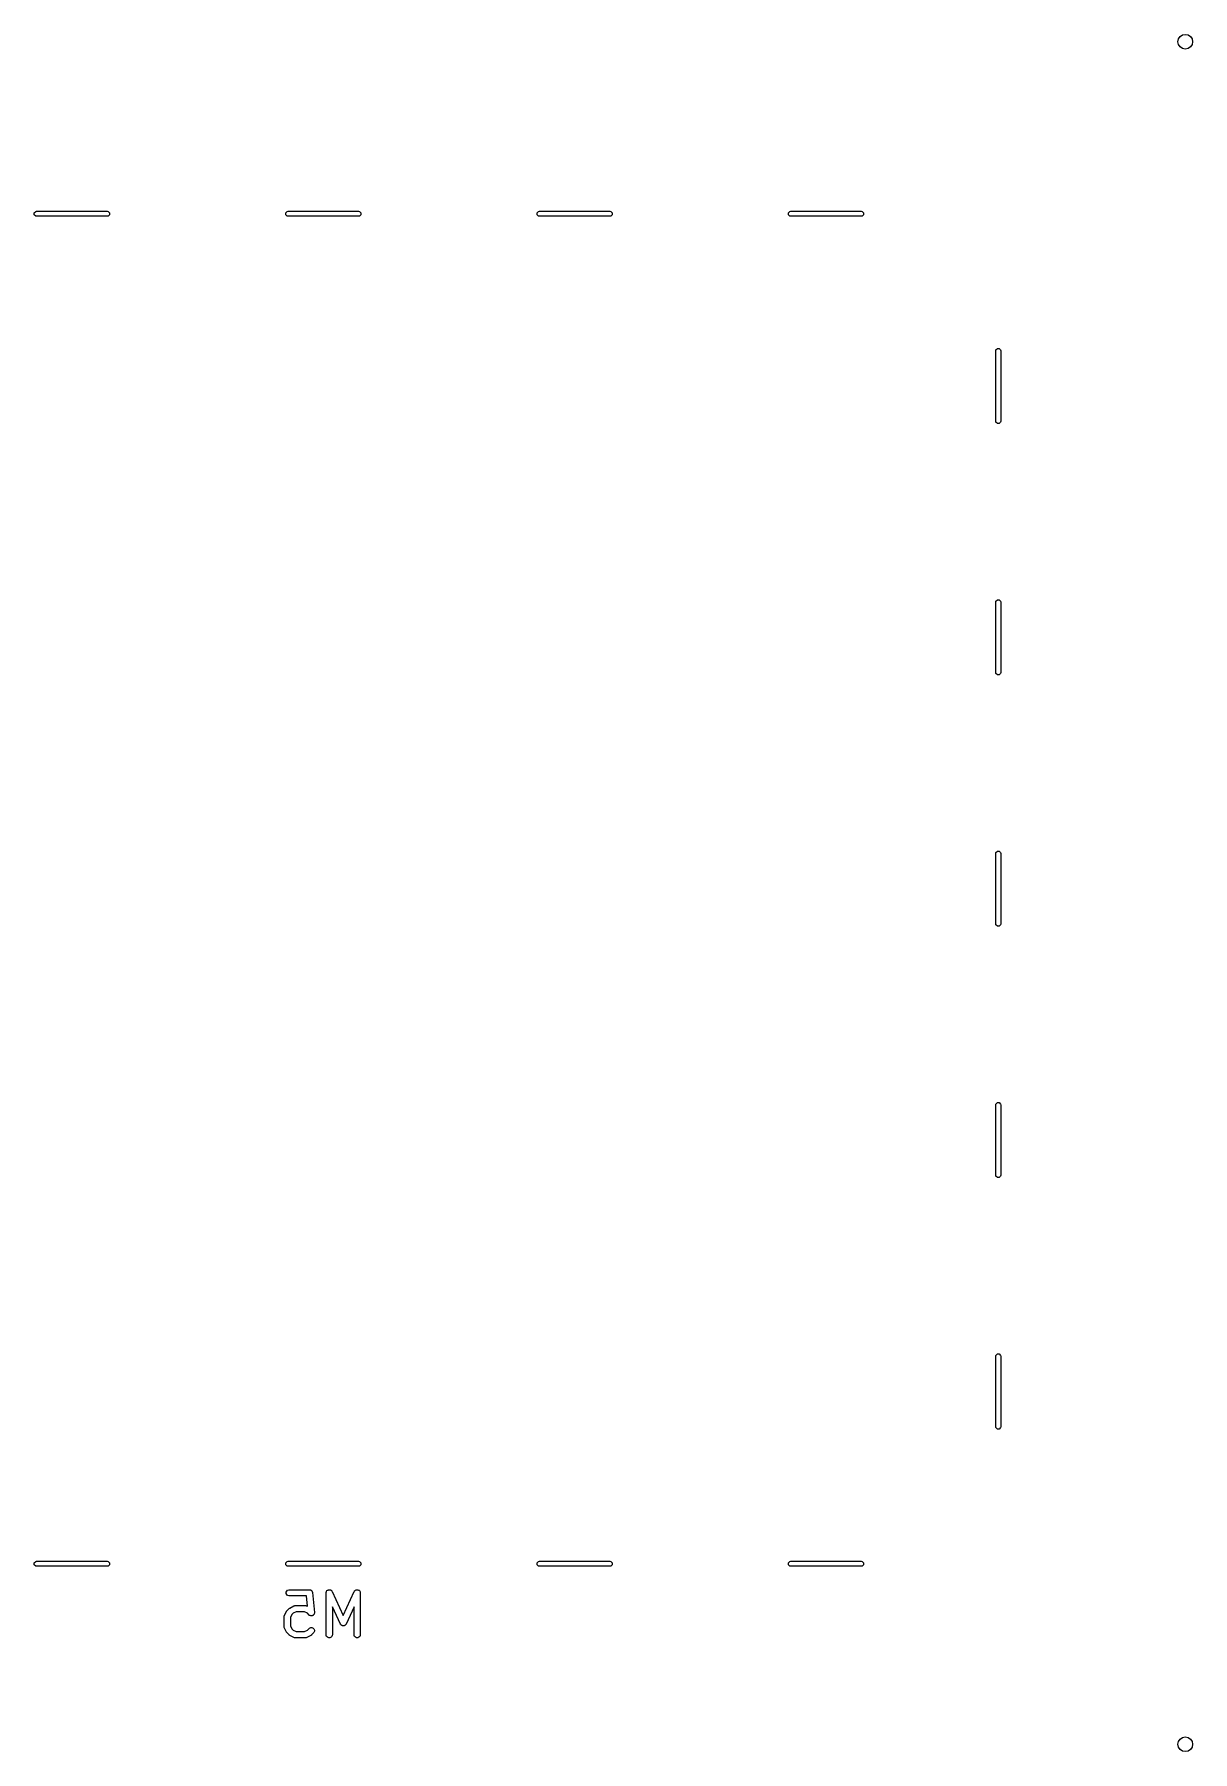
# Model space of a CAD drawing. Extents: x -2.52 to 2.01, y 0.39 to 3.93.
# Drawn here: x 0.919 to 2.007, y 0.393 to 2.007 of the extents above; entities that cross this region are included whole.
import ezdxf

# ---------------------------------------------------------------- set-up
doc = ezdxf.new("R2010")
doc.units = 0
doc.header["$MEASUREMENT"] = 0
doc.layers.add('BLACK', color=7, linetype='CONTINUOUS')

msp = doc.modelspace()

# ---------------------------------------------------------------- linework, layer by layer
at = {"layer": 'BLACK', "linetype": 'CONTINUOUS'}
for p, q in [((0.9185, 1.8391), (0.9198, 1.8404)), ((0.9198, 1.8404), (0.9207, 1.8406)), ((0.9207, 1.8406), (0.9869, 1.8406)), ((0.9869, 1.8406), (0.9878, 1.8404)), ((0.9878, 1.8404), (0.989, 1.8391)), ((1.1548, 1.8391), (1.156, 1.8404)), ((1.156, 1.8404), (1.1569, 1.8406)), ((1.1569, 1.8406), (1.2231, 1.8406)), ((1.2231, 1.8406), (1.224, 1.8404)), ((1.224, 1.8404), (1.2253, 1.8391)), ((1.391, 1.8391), (1.3923, 1.8404)), ((1.3923, 1.8404), (1.3932, 1.8406)), ((1.3932, 1.8406), (1.4593, 1.8406)), ((1.4593, 1.8406), (1.4602, 1.8404)), ((1.4602, 1.8404), (1.4615, 1.8391)), ((1.6272, 1.8391), (1.6285, 1.8404)), ((1.6285, 1.8404), (1.6294, 1.8406)), ((1.6294, 1.8406), (1.6955, 1.8406)), ((1.6955, 1.8406), (1.6964, 1.8404)), ((1.6964, 1.8404), (1.6977, 1.8391)), ((0.9185, 1.8373), (0.9185, 1.8391)), ((0.9198, 1.8361), (0.9185, 1.8373)), ((0.9207, 1.8359), (0.9198, 1.8361)), ((0.9869, 1.8359), (0.9207, 1.8359)), ((0.9878, 1.8361), (0.9869, 1.8359)), ((0.989, 1.8373), (0.9878, 1.8361)), ((0.989, 1.8391), (0.989, 1.8373)), ((1.1548, 1.8373), (1.1548, 1.8391)), ((1.156, 1.8361), (1.1548, 1.8373)), ((1.1569, 1.8359), (1.156, 1.8361)), ((1.2231, 1.8359), (1.1569, 1.8359)), ((1.224, 1.8361), (1.2231, 1.8359)), ((1.2253, 1.8373), (1.224, 1.8361)), ((1.2253, 1.8391), (1.2253, 1.8373)), ((1.391, 1.8373), (1.391, 1.8391)), ((1.3923, 1.8361), (1.391, 1.8373)), ((1.3932, 1.8359), (1.3923, 1.8361)), ((1.4593, 1.8359), (1.3932, 1.8359)), ((1.4602, 1.8361), (1.4593, 1.8359)), ((1.4615, 1.8373), (1.4602, 1.8361)), ((1.4615, 1.8391), (1.4615, 1.8373)), ((1.6272, 1.8373), (1.6272, 1.8391)), ((1.6285, 1.8361), (1.6272, 1.8373)), ((1.6294, 1.8359), (1.6285, 1.8361)), ((1.6955, 1.8359), (1.6294, 1.8359)), ((1.6964, 1.8361), (1.6955, 1.8359)), ((1.6977, 1.8373), (1.6964, 1.8361)), ((1.6977, 1.8391), (1.6977, 1.8373)), ((1.8221, 1.7104), (1.8234, 1.7117)), ((1.8234, 1.7117), (1.8252, 1.7117)), ((1.8252, 1.7117), (1.8265, 1.7104)), ((1.8219, 1.7095), (1.8221, 1.7104)), ((1.8219, 1.6434), (1.8219, 1.7095)), ((1.8265, 1.7104), (1.8266, 1.7095)), ((1.8266, 1.7095), (1.8266, 1.6434)), ((1.8221, 1.6425), (1.8219, 1.6434)), ((1.8234, 1.6412), (1.8221, 1.6425)), ((1.8252, 1.6412), (1.8234, 1.6412)), ((1.8265, 1.6425), (1.8252, 1.6412)), ((1.8266, 1.6434), (1.8265, 1.6425)), ((1.8219, 1.4733), (1.8221, 1.4742)), ((1.8219, 1.4071), (1.8219, 1.4733)), ((1.8221, 1.4742), (1.8234, 1.4755)), ((1.8234, 1.4755), (1.8252, 1.4755)), ((1.8252, 1.4755), (1.8265, 1.4742)), ((1.8265, 1.4742), (1.8266, 1.4733)), ((1.8266, 1.4733), (1.8266, 1.4071)), ((1.8221, 1.4062), (1.8219, 1.4071)), ((1.8234, 1.405), (1.8221, 1.4062)), ((1.8252, 1.405), (1.8234, 1.405)), ((1.8265, 1.4062), (1.8252, 1.405)), ((1.8266, 1.4071), (1.8265, 1.4062)), ((1.8219, 1.2371), (1.8221, 1.238)), ((1.8219, 1.1709), (1.8219, 1.2371)), ((1.8221, 1.238), (1.8234, 1.2392)), ((1.8234, 1.2392), (1.8252, 1.2392)), ((1.8252, 1.2392), (1.8265, 1.238)), ((1.8265, 1.238), (1.8266, 1.2371)), ((1.8266, 1.2371), (1.8266, 1.1709)), ((1.8221, 1.17), (1.8219, 1.1709)), ((1.8234, 1.1687), (1.8221, 1.17)), ((1.8252, 1.1687), (1.8234, 1.1687)), ((1.8265, 1.17), (1.8252, 1.1687)), ((1.8266, 1.1709), (1.8265, 1.17)), ((1.8219, 1.0008), (1.8221, 1.0017)), ((1.8219, 0.9347), (1.8219, 1.0008)), ((1.8221, 1.0017), (1.8234, 1.003)), ((1.8234, 1.003), (1.8252, 1.003)), ((1.8252, 1.003), (1.8265, 1.0017)), ((1.8265, 1.0017), (1.8266, 1.0008)), ((1.8266, 1.0008), (1.8266, 0.9347)), ((1.8221, 0.9338), (1.8219, 0.9347)), ((1.8234, 0.9325), (1.8221, 0.9338)), ((1.8252, 0.9325), (1.8234, 0.9325)), ((1.8265, 0.9338), (1.8252, 0.9325)), ((1.8266, 0.9347), (1.8265, 0.9338)), ((1.8219, 0.7646), (1.8221, 0.7655)), ((1.8219, 0.6985), (1.8219, 0.7646)), ((1.8221, 0.7655), (1.8234, 0.7668)), ((1.8234, 0.7668), (1.8252, 0.7668)), ((1.8252, 0.7668), (1.8265, 0.7655)), ((1.8265, 0.7655), (1.8266, 0.7646)), ((1.8266, 0.7646), (1.8266, 0.6985)), ((1.8221, 0.6976), (1.8219, 0.6985)), ((1.8234, 0.6963), (1.8221, 0.6976)), ((1.8252, 0.6963), (1.8234, 0.6963)), ((1.8265, 0.6976), (1.8252, 0.6963)), ((1.8266, 0.6985), (1.8265, 0.6976)), ((0.9185, 0.5706), (0.9198, 0.5719)), ((0.9185, 0.5688), (0.9185, 0.5706)), ((0.9198, 0.5675), (0.9185, 0.5688)), ((0.9198, 0.5719), (0.9207, 0.5721)), ((0.9207, 0.5674), (0.9198, 0.5675)), ((0.9207, 0.5721), (0.9869, 0.5721)), ((0.9869, 0.5674), (0.9207, 0.5674)), ((0.9869, 0.5721), (0.9878, 0.5719)), ((0.9878, 0.5675), (0.9869, 0.5674)), ((0.9878, 0.5719), (0.989, 0.5706)), ((0.989, 0.5688), (0.9878, 0.5675)), ((0.989, 0.5706), (0.989, 0.5688)), ((1.1548, 0.5706), (1.156, 0.5719)), ((1.1548, 0.5688), (1.1548, 0.5706)), ((1.156, 0.5675), (1.1548, 0.5688)), ((1.156, 0.5719), (1.1569, 0.5721)), ((1.1569, 0.5674), (1.156, 0.5675)), ((1.1569, 0.5721), (1.2231, 0.5721)), ((1.2231, 0.5674), (1.1569, 0.5674)), ((1.2231, 0.5721), (1.224, 0.5719)), ((1.224, 0.5675), (1.2231, 0.5674)), ((1.224, 0.5719), (1.2253, 0.5706)), ((1.2253, 0.5688), (1.224, 0.5675)), ((1.2253, 0.5706), (1.2253, 0.5688)), ((1.391, 0.5706), (1.3923, 0.5719)), ((1.391, 0.5688), (1.391, 0.5706)), ((1.3923, 0.5675), (1.391, 0.5688)), ((1.3923, 0.5719), (1.3932, 0.5721)), ((1.3932, 0.5674), (1.3923, 0.5675)), ((1.3932, 0.5721), (1.4593, 0.5721)), ((1.4593, 0.5674), (1.3932, 0.5674)), ((1.4593, 0.5721), (1.4602, 0.5719)), ((1.4602, 0.5675), (1.4593, 0.5674)), ((1.4602, 0.5719), (1.4615, 0.5706)), ((1.4615, 0.5688), (1.4602, 0.5675)), ((1.4615, 0.5706), (1.4615, 0.5688)), ((1.6272, 0.5706), (1.6285, 0.5719)), ((1.6272, 0.5688), (1.6272, 0.5706)), ((1.6285, 0.5675), (1.6272, 0.5688)), ((1.6285, 0.5719), (1.6294, 0.5721)), ((1.6294, 0.5674), (1.6285, 0.5675)), ((1.6294, 0.5721), (1.6955, 0.5721)), ((1.6955, 0.5674), (1.6294, 0.5674)), ((1.6955, 0.5721), (1.6964, 0.5719)), ((1.6964, 0.5675), (1.6955, 0.5674)), ((1.6964, 0.5719), (1.6977, 0.5706)), ((1.6977, 0.5688), (1.6964, 0.5675)), ((1.6977, 0.5706), (1.6977, 0.5688)), ((1.1552, 0.543), (1.1557, 0.544)), ((1.1552, 0.5418), (1.1552, 0.543)), ((1.1557, 0.5407), (1.1552, 0.5418)), ((1.1557, 0.544), (1.1565, 0.5448)), ((1.1565, 0.5399), (1.1557, 0.5407)), ((1.1565, 0.5448), (1.1576, 0.5453)), ((1.1576, 0.5395), (1.1565, 0.5399)), ((1.1576, 0.5453), (1.1581, 0.5453)), ((1.1581, 0.5394), (1.1576, 0.5395)), ((1.1581, 0.5453), (1.1769, 0.5453)), ((1.1742, 0.5394), (1.1581, 0.5394)), ((1.1752, 0.5297), (1.1742, 0.5394)), ((1.1769, 0.5453), (1.1771, 0.5453)), ((1.1771, 0.5453), (1.1772, 0.5453)), ((1.1772, 0.5453), (1.1772, 0.5453)), ((1.1772, 0.5453), (1.1775, 0.5453)), ((1.1775, 0.5453), (1.1779, 0.5451)), ((1.1779, 0.5451), (1.1783, 0.545)), ((1.1783, 0.545), (1.1784, 0.5449)), ((1.1784, 0.5449), (1.1785, 0.5448)), ((1.1785, 0.5448), (1.1788, 0.5445)), ((1.1788, 0.5445), (1.1792, 0.5443)), ((1.1792, 0.5443), (1.1792, 0.5441)), ((1.1792, 0.5441), (1.1793, 0.544)), ((1.1793, 0.544), (1.1795, 0.5436)), ((1.1795, 0.5436), (1.1797, 0.5432)), ((1.1797, 0.5432), (1.1798, 0.543)), ((1.1798, 0.543), (1.1798, 0.543)), ((1.1798, 0.543), (1.1798, 0.5429)), ((1.1798, 0.5429), (1.1798, 0.5427)), ((1.1798, 0.5427), (1.1817, 0.5239)), ((1.1927, 0.543), (1.1929, 0.5434)), ((1.1927, 0.5429), (1.1927, 0.543)), ((1.1927, 0.5428), (1.1927, 0.5429)), ((1.1927, 0.5424), (1.1927, 0.5428)), ((1.1927, 0.5428), (1.1927, 0.5428)), ((1.1927, 0.503), (1.1927, 0.5424)), ((1.1929, 0.5434), (1.1931, 0.5439)), ((1.1931, 0.5439), (1.1932, 0.544)), ((1.1932, 0.544), (1.1935, 0.5444)), ((1.1932, 0.544), (1.1932, 0.544)), ((1.1935, 0.5444), (1.1939, 0.5448)), ((1.1939, 0.5448), (1.194, 0.5448)), ((1.194, 0.5448), (1.1945, 0.545)), ((1.194, 0.5448), (1.194, 0.5448)), ((1.1945, 0.545), (1.1949, 0.5452)), ((1.1949, 0.5452), (1.195, 0.5452)), ((1.195, 0.5452), (1.1951, 0.5453)), ((1.1951, 0.5453), (1.1956, 0.5453)), ((1.1956, 0.5453), (1.1961, 0.5453)), ((1.1961, 0.5453), (1.1962, 0.5453)), ((1.1962, 0.5453), (1.1962, 0.5453)), ((1.1962, 0.5453), (1.1967, 0.5451)), ((1.1967, 0.5451), (1.1972, 0.5449)), ((1.1972, 0.5449), (1.1972, 0.5449)), ((1.1972, 0.5449), (1.1973, 0.5448)), ((1.1973, 0.5448), (1.1976, 0.5445)), ((1.1976, 0.5445), (1.198, 0.5441)), ((1.198, 0.5441), (1.1981, 0.544)), ((1.1981, 0.544), (1.1981, 0.544)), ((1.1981, 0.544), (1.1981, 0.544)), ((1.1981, 0.544), (1.1983, 0.5436)), ((1.1983, 0.5436), (1.2088, 0.5212)), ((1.2088, 0.5212), (1.2192, 0.5436)), ((1.2192, 0.5436), (1.2194, 0.544)), ((1.2194, 0.544), (1.2194, 0.544)), ((1.2194, 0.544), (1.2195, 0.544)), ((1.2195, 0.5441), (1.2199, 0.5445)), ((1.2195, 0.544), (1.2195, 0.5441)), ((1.2199, 0.5445), (1.2202, 0.5448)), ((1.2202, 0.5448), (1.2203, 0.5449)), ((1.2203, 0.5449), (1.2204, 0.5449)), ((1.2204, 0.5449), (1.2208, 0.5451)), ((1.2208, 0.5451), (1.2213, 0.5453)), ((1.2213, 0.5453), (1.2214, 0.5453)), ((1.2214, 0.5453), (1.2214, 0.5453)), ((1.2214, 0.5453), (1.222, 0.5453)), ((1.222, 0.5453), (1.2225, 0.5453)), ((1.2225, 0.5453), (1.2225, 0.5452)), ((1.2225, 0.5452), (1.2226, 0.5452)), ((1.2226, 0.5452), (1.2231, 0.545)), ((1.2231, 0.545), (1.2235, 0.5448)), ((1.2235, 0.5448), (1.2236, 0.5448)), ((1.2236, 0.5448), (1.2236, 0.5448)), ((1.2236, 0.5448), (1.224, 0.5444)), ((1.224, 0.5444), (1.2243, 0.544)), ((1.2243, 0.544), (1.2244, 0.544)), ((1.2244, 0.544), (1.2244, 0.5439)), ((1.2244, 0.5439), (1.2246, 0.5434)), ((1.2246, 0.5434), (1.2248, 0.543)), ((1.2248, 0.543), (1.2248, 0.5429)), ((1.2248, 0.5429), (1.2248, 0.5428)), ((1.2248, 0.5428), (1.2248, 0.5428)), ((1.2248, 0.5428), (1.2248, 0.5424)), ((1.2248, 0.5424), (1.2248, 0.503)), ((1.1533, 0.5199), (1.1534, 0.5205)), ((1.1533, 0.5105), (1.1533, 0.5199)), ((1.1534, 0.5207), (1.1536, 0.5212)), ((1.1534, 0.5206), (1.1534, 0.5207)), ((1.1534, 0.5205), (1.1534, 0.5206)), ((1.1536, 0.5212), (1.1555, 0.525)), ((1.1555, 0.525), (1.1557, 0.5252)), ((1.1557, 0.5253), (1.1558, 0.5254)), ((1.1557, 0.5252), (1.1557, 0.5253)), ((1.1558, 0.5254), (1.1559, 0.5255)), ((1.1558, 0.5254), (1.1558, 0.5254)), ((1.1559, 0.5255), (1.1561, 0.5257)), ((1.1561, 0.5257), (1.1579, 0.5276)), ((1.1579, 0.5276), (1.1582, 0.5278)), ((1.1582, 0.5278), (1.1583, 0.5279)), ((1.1582, 0.5278), (1.1582, 0.5278)), ((1.1583, 0.5279), (1.1584, 0.528)), ((1.1584, 0.528), (1.1585, 0.528)), ((1.1585, 0.528), (1.1587, 0.5281)), ((1.1587, 0.5281), (1.1624, 0.53)), ((1.1606, 0.5219), (1.1592, 0.5192)), ((1.1592, 0.5192), (1.1592, 0.5112)), ((1.1618, 0.5231), (1.1606, 0.5219)), ((1.1645, 0.5244), (1.1618, 0.5231)), ((1.1624, 0.53), (1.163, 0.5302)), ((1.163, 0.5302), (1.1631, 0.5302)), ((1.1631, 0.5302), (1.1632, 0.5303)), ((1.1632, 0.5303), (1.1638, 0.5303)), ((1.1638, 0.5303), (1.1731, 0.5303)), ((1.1724, 0.5244), (1.1645, 0.5244)), ((1.1751, 0.5231), (1.1724, 0.5244)), ((1.1731, 0.5303), (1.1737, 0.5303)), ((1.1737, 0.5303), (1.1738, 0.5302)), ((1.1738, 0.5302), (1.1739, 0.5302)), ((1.1739, 0.5302), (1.1745, 0.53)), ((1.1745, 0.53), (1.1752, 0.5297)), ((1.1767, 0.5215), (1.1751, 0.5231)), ((1.1771, 0.5212), (1.1767, 0.5215)), ((1.1773, 0.5211), (1.1771, 0.5212)), ((1.1774, 0.521), (1.1773, 0.5211)), ((1.1778, 0.5209), (1.1774, 0.521)), ((1.1782, 0.5207), (1.1778, 0.5209)), ((1.1783, 0.5207), (1.1782, 0.5207)), ((1.1785, 0.5207), (1.1783, 0.5207)), ((1.1789, 0.5207), (1.1785, 0.5207)), ((1.1793, 0.5207), (1.1789, 0.5207)), ((1.1795, 0.5208), (1.1793, 0.5207)), ((1.1796, 0.5208), (1.1795, 0.5208)), ((1.18, 0.521), (1.1796, 0.5208)), ((1.1804, 0.5212), (1.18, 0.521)), ((1.1805, 0.5213), (1.1804, 0.5212)), ((1.1806, 0.5213), (1.1805, 0.5213)), ((1.1809, 0.5217), (1.1806, 0.5213)), ((1.1812, 0.522), (1.1809, 0.5217)), ((1.1813, 0.5221), (1.1812, 0.522)), ((1.1814, 0.5222), (1.1813, 0.5221)), ((1.1815, 0.5227), (1.1814, 0.5222)), ((1.1817, 0.5231), (1.1815, 0.5227)), ((1.1817, 0.5239), (1.1817, 0.5233)), ((1.1817, 0.5233), (1.1817, 0.5232)), ((1.1817, 0.5232), (1.1817, 0.5231)), ((1.2061, 0.513), (1.1986, 0.5291)), ((1.1986, 0.5291), (1.1986, 0.503)), ((1.2189, 0.5291), (1.2114, 0.513)), ((1.2189, 0.503), (1.2189, 0.5291)), ((1.1534, 0.5099), (1.1533, 0.5105)), ((1.1534, 0.5098), (1.1534, 0.5099)), ((1.1534, 0.5097), (1.1534, 0.5098)), ((1.1536, 0.5092), (1.1534, 0.5097)), ((1.1555, 0.5054), (1.1536, 0.5092)), ((1.1557, 0.5052), (1.1555, 0.5054)), ((1.1557, 0.5051), (1.1557, 0.5052)), ((1.1558, 0.505), (1.1557, 0.5051)), ((1.1558, 0.5049), (1.1558, 0.505)), ((1.1559, 0.5049), (1.1558, 0.5049)), ((1.1561, 0.5047), (1.1559, 0.5049)), ((1.1579, 0.5028), (1.1561, 0.5047)), ((1.1582, 0.5026), (1.1579, 0.5028)), ((1.1582, 0.5025), (1.1582, 0.5026)), ((1.1583, 0.5025), (1.1582, 0.5025)), ((1.1584, 0.5024), (1.1583, 0.5025)), ((1.1585, 0.5024), (1.1584, 0.5024)), ((1.1587, 0.5022), (1.1585, 0.5024)), ((1.1624, 0.5004), (1.1587, 0.5022)), ((1.1592, 0.5112), (1.1606, 0.5085)), ((1.1606, 0.5085), (1.1618, 0.5073)), ((1.1618, 0.5073), (1.1645, 0.506)), ((1.163, 0.5002), (1.1624, 0.5004)), ((1.1645, 0.506), (1.1724, 0.506)), ((1.1724, 0.506), (1.1751, 0.5073)), ((1.1745, 0.5004), (1.1739, 0.5002)), ((1.1782, 0.5022), (1.1745, 0.5004)), ((1.1751, 0.5073), (1.1767, 0.5088)), ((1.1767, 0.5088), (1.1771, 0.5092)), ((1.1771, 0.5092), (1.1782, 0.5097)), ((1.1782, 0.5097), (1.1793, 0.5097)), ((1.1785, 0.5024), (1.1782, 0.5022)), ((1.1786, 0.5025), (1.1785, 0.5024)), ((1.1785, 0.5024), (1.1785, 0.5024)), ((1.1787, 0.5025), (1.1786, 0.5025)), ((1.1788, 0.5026), (1.1787, 0.5025)), ((1.179, 0.5028), (1.1788, 0.5026)), ((1.1809, 0.5047), (1.179, 0.5028)), ((1.1793, 0.5097), (1.1804, 0.5092)), ((1.1804, 0.5092), (1.1812, 0.5084)), ((1.1812, 0.5051), (1.1809, 0.5047)), ((1.1812, 0.5084), (1.1817, 0.5073)), ((1.1817, 0.5062), (1.1812, 0.5051)), ((1.1817, 0.5073), (1.1817, 0.5062)), ((1.1927, 0.5024), (1.1927, 0.503)), ((1.1932, 0.5014), (1.1927, 0.5024)), ((1.194, 0.5006), (1.1932, 0.5014)), ((1.1951, 0.5001), (1.194, 0.5006)), ((1.1973, 0.5006), (1.1962, 0.5001)), ((1.1981, 0.5014), (1.1973, 0.5006)), ((1.1985, 0.5024), (1.1981, 0.5014)), ((1.1986, 0.503), (1.1985, 0.5024)), ((1.2062, 0.5128), (1.2061, 0.513)), ((1.2062, 0.5127), (1.2062, 0.5128)), ((1.2063, 0.5127), (1.2062, 0.5127)), ((1.2064, 0.5125), (1.2063, 0.5127)), ((1.2067, 0.5122), (1.2064, 0.5125)), ((1.207, 0.5119), (1.2067, 0.5122)), ((1.2071, 0.5118), (1.207, 0.5119)), ((1.2072, 0.5117), (1.2071, 0.5118)), ((1.2077, 0.5116), (1.2072, 0.5117)), ((1.2081, 0.5114), (1.2077, 0.5116)), ((1.2082, 0.5114), (1.2081, 0.5114)), ((1.2083, 0.5113), (1.2082, 0.5114)), ((1.2088, 0.5114), (1.2083, 0.5113)), ((1.2092, 0.5113), (1.2088, 0.5114)), ((1.2093, 0.5114), (1.2092, 0.5113)), ((1.2095, 0.5114), (1.2093, 0.5114)), ((1.2099, 0.5116), (1.2095, 0.5114)), ((1.2103, 0.5117), (1.2099, 0.5116)), ((1.2104, 0.5118), (1.2103, 0.5117)), ((1.2105, 0.5119), (1.2104, 0.5118)), ((1.2108, 0.5122), (1.2105, 0.5119)), ((1.2111, 0.5125), (1.2108, 0.5122)), ((1.2112, 0.5127), (1.2111, 0.5125)), ((1.2113, 0.5127), (1.2112, 0.5127)), ((1.2114, 0.513), (1.2113, 0.5128)), ((1.2113, 0.5128), (1.2113, 0.5127)), ((1.219, 0.5024), (1.2189, 0.503)), ((1.2194, 0.5014), (1.219, 0.5024)), ((1.2202, 0.5006), (1.2194, 0.5014)), ((1.2213, 0.5001), (1.2202, 0.5006)), ((1.2235, 0.5006), (1.2225, 0.5001)), ((1.2243, 0.5014), (1.2235, 0.5006)), ((1.2248, 0.5024), (1.2243, 0.5014)), ((1.2248, 0.503), (1.2248, 0.5024)), ((1.1631, 0.5002), (1.163, 0.5002)), ((1.1632, 0.5001), (1.1631, 0.5002)), ((1.1638, 0.5001), (1.1632, 0.5001)), ((1.1731, 0.5001), (1.1638, 0.5001)), ((1.1737, 0.5001), (1.1731, 0.5001)), ((1.1738, 0.5002), (1.1737, 0.5001)), ((1.1739, 0.5002), (1.1738, 0.5002)), ((1.1962, 0.5001), (1.1951, 0.5001)), ((1.2225, 0.5001), (1.2213, 0.5001))]:
    msp.add_line(p, q, dxfattribs=at)
at = {"layer": 'BLACK'}
for centre in [(2, 2), (2, 2), (2, 0.4), (2, 0.4)]:
    msp.add_circle(centre, 0.00689, dxfattribs=at)

doc.saveas('drawing.dxf')
